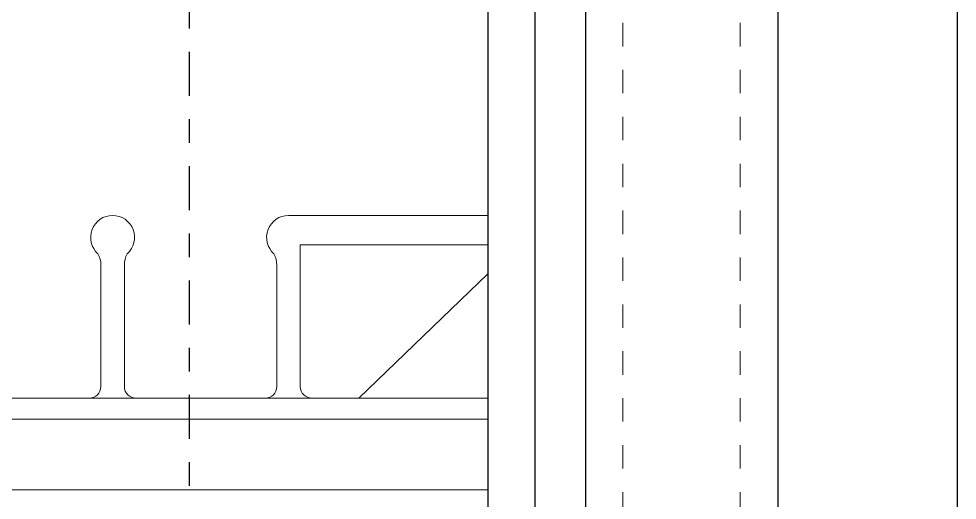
# Model space of a CAD drawing. Header units: inches. Extents: x -91.9 to -8.9, y 167.2 to 248.9.
# Drawn here: x -62.57 to -58.57, y 194.709 to 196.762 of the extents above; entities that cross this region are included whole.
import ezdxf

# ---------------------------------------------------------------- set-up
doc = ezdxf.new("R2010")
doc.units = ezdxf.units.IN
doc.header["$MEASUREMENT"] = 0
doc.linetypes.add('CENTER', pattern=[2, 1.25, -0.25, 0.25, -0.25])
doc.linetypes.add('DASHED2', pattern=[0.375, 0.25, -0.125])
for name, color, linetype, lineweight in [('A2 Hatch', 8, 'Continuous', 9), ('DETAILS', 7, 'Continuous', 13), ('REBAR', 2, 'CENTER', 30)]:
    doc.layers.add(name, color=color, linetype=linetype, lineweight=lineweight)

msp = doc.modelspace()

# ---------------------------------------------------------------- linework, layer by layer
at = {"color": 1}
for p, q in [((-60.5704, 198.6437), (-60.5704, 188.7895)), ((-60.3704, 198.3937), (-60.3704, 188.8574)), ((-60.1554, 198.1437), (-60.1554, 188.9303)), ((-59.3354, 198.1437), (-59.3354, 189.2084)), ((-58.5704, 198.1437), (-58.5704, 189.4678))]:
    msp.add_line(p, q, dxfattribs=at)
at = {"layer": 'A2 Hatch', "linetype": 'DASHED2', "ltscale": 0.15}
for p, q in [((-59.9954, 198.1437), (-59.9954, 188.9846)), ((-59.4954, 198.1437), (-59.4954, 189.1541))]:
    msp.add_line(p, q, dxfattribs=at)
at = {"layer": 'DETAILS', "color": 6, "lineweight": 20}
for p, q in [((-61.4204, 195.923), (-60.5704, 195.923)), ((-61.3704, 195.1937), (-61.3704, 195.798)), ((-61.3704, 195.798), (-60.5704, 195.798)), ((-62.2204, 195.1937), (-62.2204, 195.7116)), ((-62.1204, 195.1937), (-62.1204, 195.7116)), ((-61.4704, 195.1937), (-61.4704, 195.7116)), ((-61.1204, 195.1437), (-60.5704, 195.6739)), ((-64.5704, 195.1437), (-60.5704, 195.1437)), ((-62.2704, 195.1437), (-62.8704, 195.1437)), ((-62.2704, 195.1437), (-62.0704, 195.1437)), ((-61.5204, 195.1437), (-62.0704, 195.1437)), ((-61.5204, 195.1437), (-61.3204, 195.1437)), ((-61.3204, 195.1437), (-61.1204, 195.1437)), ((-60.5704, 195.0537), (-64.5704, 195.0537)), ((-60.5704, 194.7537), (-64.5704, 194.7537))]:
    msp.add_line(p, q, dxfattribs=at)
for centre, radius, start, end in [((-62.1704, 195.8294), 0.0936, 311.7279, 228.2721), ((-61.4204, 195.8294), 0.0936, 90, 228.272), ((-62.3204, 195.7116), 0.1, 0, 28.6972), ((-62.0204, 195.7116), 0.1, 151.3028, 180), ((-61.5826, 195.7084), 0.1123, 1.5997, 27.0975), ((-62.2704, 195.1937), 0.05, 270, 0), ((-62.0704, 195.1937), 0.05, 180, 270), ((-61.5204, 195.1937), 0.05, 270, 0), ((-61.3204, 195.1937), 0.05, 180, 270)]:
    msp.add_arc(centre, radius, start, end, dxfattribs=at)
at = {"layer": 'REBAR', "ltscale": 0.15}
msp.add_line((-61.8425, 190.0953), (-61.8425, 243.5844), dxfattribs=at)

doc.saveas('drawing.dxf')
